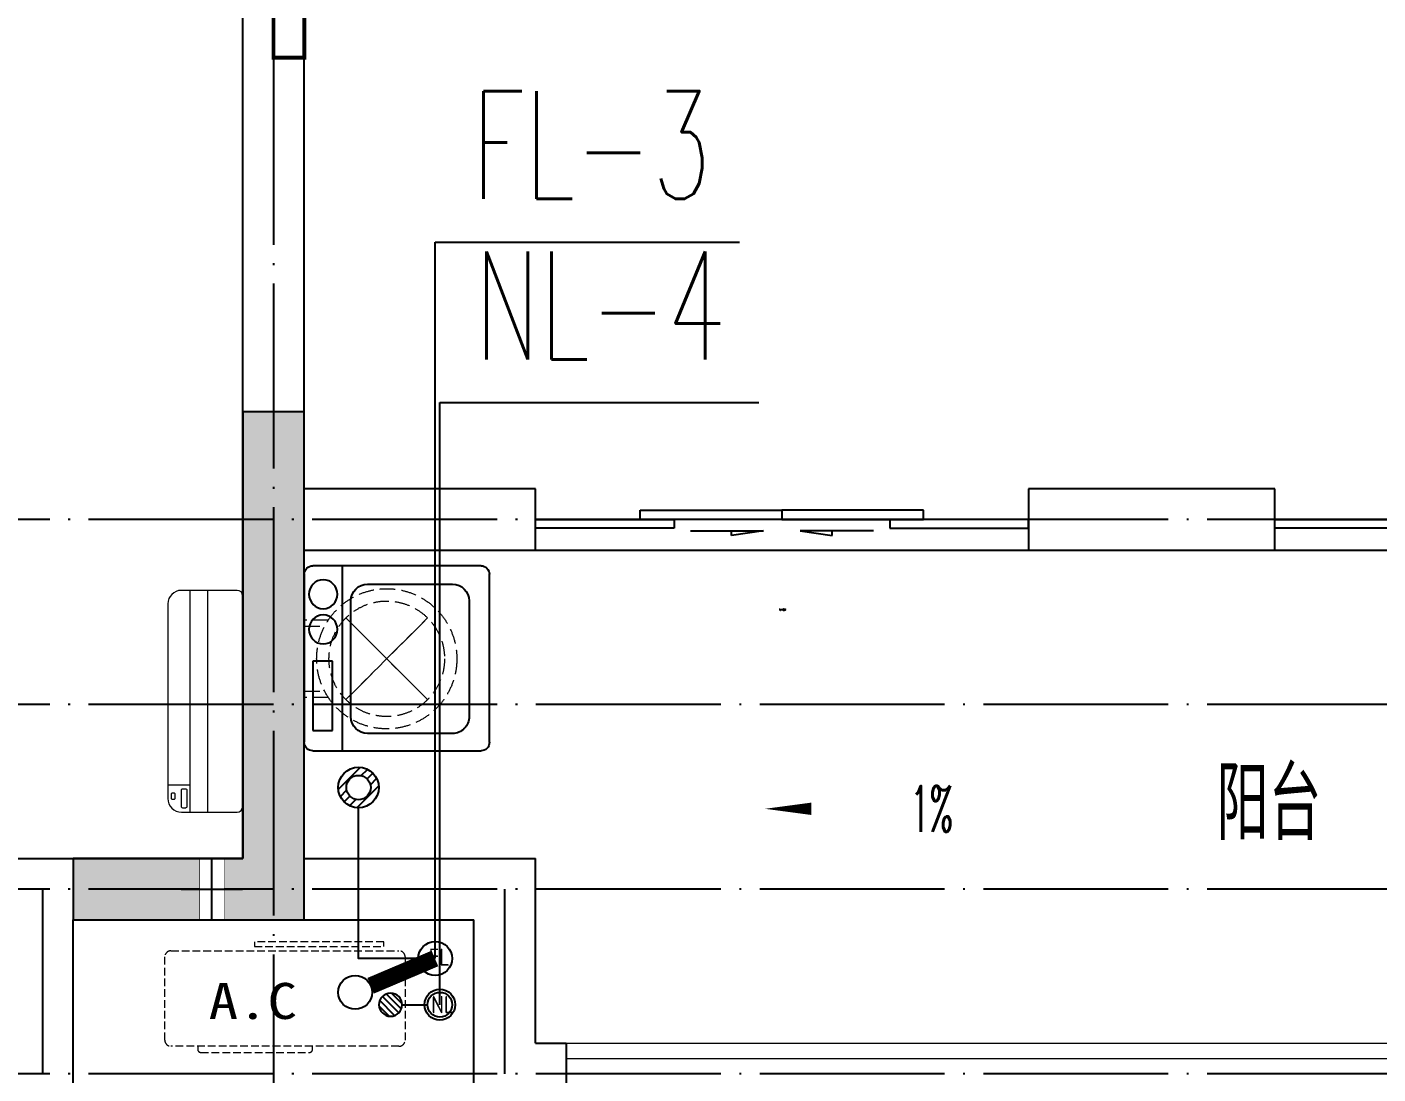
# Model space of a CAD drawing. Extents: x 27938 to 1507990, y 110129 to 923079.
# Drawn here: x 842817 to 847201, y 363824 to 367223 of the extents above; entities that cross this region are included whole.
import ezdxf

# ---------------------------------------------------------------- set-up
doc = ezdxf.new("R2010")
doc.units = 0
doc.header["$LTSCALE"] = 1000
doc.header["$MEASUREMENT"] = 0
for name, pattern in [('$1$DASH', [0.35, 0.25, -0.1]), ('DASH', [0.35, 0.25, -0.1]), ('DOTE', [2.42, 2, -0.2, 0.02, -0.2])]:
    doc.linetypes.add(name, pattern=pattern)
for name, color, linetype in [('COLUMN', 9, 'Continuous'), ('DIM_凝结', 150, 'Continuous'), ('DIM_废水', 31, 'Continuous'), ('DOTE', 1, 'Continuous'), ('EQUIP_地漏', 7, 'Continuous'), ('LVTRY', 6, 'Continuous'), ('PIPE-废水', 31, 'TG_F'), ('PUB_HATCH', 8, 'Continuous'), ('PUB_TEXT', 4, 'Continuous'), ('VPIPE-凝结', 150, 'N'), ('VPIPE-废水', 31, 'Continuous'), ('WALL', 9, 'Continuous'), ('WINDOW', 4, 'Continuous'), ('WINDOW_TEXT', 7, 'Continuous'), ('机电标识类', 1, 'Continuous')]:
    doc.layers.add(name, color=color, linetype=linetype)
for name, color, linetype, lineweight in [('EQUIP-消防', 3, 'Continuous', 20), ('平面-排水沟', 86, 'Continuous', 15), ('平面-栏杆', 135, 'Continuous', 15), ('平面-看线', 45, 'Continuous', 15), ('平面-空调室内机', 176, 'Continuous', 9), ('平面-空调预留孔', 173, 'Continuous', 15), ('空调', 76, 'Continuous', 13), ('粉刷', 251, 'Continuous', 9)]:
    doc.layers.add(name, color=color, linetype=linetype, lineweight=lineweight)
doc.styles.add('_TCH_DIM', font='SIMPLEX.shx', dxfattribs={"width": 0.7, "bigfont": 'GBCBIG.shx'})
doc.styles.add('_TCH_WINDOW', font='SIMPLEX.shx', dxfattribs={"width": 0.7, "height": 3.5, "bigfont": 'GBCBIG.shx'})
doc.styles.add('_TWT_SERIAL', font='SIMPLEX', dxfattribs={"width": 0.8, "height": 3.5, "bigfont": 'HZTXT'})
doc.styles.get("Standard").update_dxf_attribs({"font": 'gbenor.shx', "bigfont": 'gbcbig.shx'})
doc.styles.add('TG_LINETYPE', font='SIMPLEX', dxfattribs={"width": 0.8, "height": 3, "bigfont": 'HZTXT'})
doc.styles.add('房间名称', font='TSSDENG', dxfattribs={"width": 0.8, "bigfont": 'HZTXT'})
doc.styles.add('黑体', font='simhei.ttf')
doc.linetypes.add('N', pattern='A,3,-0.2,["N",Standard,S=0.25,R=0,X=-0.1,Y=-0.115],-0.2', length=3.4)
doc.linetypes.add('TG_F', pattern='A,2,-0.3,["F",TG_LINETYPE,S=0.1,R=0,X=-0.23,Y=-0.15],0', length=2.3)

# ---------------------------------------------------------------- blocks, each defined once
blk = doc.blocks.new('GDGDGDSDA')
at = {"layer": 'DOTE', "color": 0, "linetype": 'DOTE', "ltscale": 0.3}
for p, q in [((435034.6, 370658.3), (435034.8, 359558.3)), ((471334.8, 363358.3), (417334.8, 363358.3)), ((471334.8, 362758.3), (417334.8, 362758.3)), ((471334.8, 362158.3), (417334.8, 362158.3)), ((434284.8, 362158.3), (434284.8, 361558.3)), ((435784.8, 362158.3), (435784.8, 361558.3)), ((471334.8, 361558.3), (417334.8, 361558.3))]:
    blk.add_line(p, q, dxfattribs=at)
blk = doc.blocks.new('GFDGFSDFGD')
at = {"layer": 'PUB_HATCH'}
blk.add_hatch(color=256, dxfattribs=at).paths.add_polyline_path([(435666.6, 364323.7), (436416.6, 364323.7), (436416.6, 365973.7), (436216.6, 365973.7), (436216.6, 364523.7), (435666.6, 364523.7)])
at = {"layer": 'COLUMN', "color": 6}
for p, q in [((436416.6, 365973.7), (436216.6, 365973.7)), ((436216.6, 365973.7), (436216.6, 364523.7)), ((436416.6, 364323.7), (436416.6, 365973.7)), ((436216.6, 364523.7), (435666.6, 364523.7)), ((435666.6, 364523.7), (435666.6, 364323.7)), ((435666.6, 364323.7), (436416.6, 364323.7))]:
    blk.add_line(p, q, dxfattribs=at)
blk = doc.blocks.new('dongkong')
blk.add_wipeout([(-603756, 210771), (-603756, 210570.8), (-603836, 210570.8), (-603836, 210771)])
at = {"layer": '机电标识类', "color": 250, "linetype": 'DASH', "ltscale": 400}
for p, q in [((-603796, 210771), (-603796, 210570.8)), ((-603896, 210670.7), (-603696, 210670.7))]:
    blk.add_line(p, q, dxfattribs=at)
at = {"layer": '空调', "color": 6, "linetype": 'DASH', "const_width": 2}
blk.add_lwpolyline([(-603756, 210771), (-603756, 210570.8), (-603836, 210570.8), (-603836, 210771)], close=True, dxfattribs=at)
blk = doc.blocks.new('A$C001338C2')
for p, q in [((845, 303.6), (55, 303.6)), ((109.1, 214.8), (109.1, 303.6)), ((0, 248.6), (0, 22)), ((900, 22), (900, 248.6)), ((22, 0), (878, 0))]:
    blk.add_line(p, q)
at = {"lineweight": 5}
for p, q in [((900, 214.8), (0, 214.8)), ((900, 143.2), (0, 143.2))]:
    blk.add_line(p, q, dxfattribs=at)
for points in [[(73.1, 275), (56.8, 275, -0.414214), (51.3, 280.5), (51.3, 283.4, -0.414214), (56.8, 288.9), (73.1, 288.9, -0.414214), (78.6, 283.4), (78.6, 280.5, -0.414214)], [(89.2, 226.4), (22.2, 226.4, -0.414214), (16.7, 231.9), (16.7, 243.1, -0.414214), (22.2, 248.6), (89.2, 248.6, -0.414214), (94.7, 243.1), (94.7, 231.9, -0.414214)]]:
    blk.add_lwpolyline(points, format="xyb", close=True)
for centre, radius, start, end in [((55, 248.6), 55, 90, 180), ((845, 248.6), 55, 360, 90), ((22, 22), 22, 180, 270), ((878, 22), 22, 270, 360)]:
    blk.add_arc(centre, radius, start, end)
blk = doc.blocks.new('$TwtSys$00000141')
at = {"color": 1}
for p, q in [((-47.1, 3.8), (-5, 45.9)), ((-47.1, 3.8), (-5, 45.9)), ((-43.6, -17.5), (17.5, 43.6)), ((-43.6, -17.5), (17.5, 43.6)), ((-33.2, -33.2), (33.2, 33.2)), ((-33.2, -33.2), (33.2, 33.2)), ((-16.2, -43.5), (43.8, 16.4)), ((-16.2, -43.5), (43.8, 16.4)), ((5.7, -46.1), (46.1, -5.7)), ((5.7, -46.1), (46.1, -5.7))]:
    blk.add_line(p, q, dxfattribs=at)
blk.add_circle((0, 0), 47, dxfattribs=at)
blk.add_circle((0, 0), 47, dxfattribs=at)
blk = doc.blocks.new('RECTANG')
for p, q in [((1, 1), (0, 1)), ((0, 1), (0, 0)), ((1, 0), (1, 1)), ((0, 0), (1, 0))]:
    blk.add_line(p, q)
blk = doc.blocks.new('洗衣机')
at = {"layer": 'LVTRY'}
for p, q in [((3791567.4, 243472.1), (3791021, 243472.1)), ((3791116.5, 243472.1), (3791116.5, 242871.5)), ((3790993.7, 243444.5), (3790993.7, 242899.1)), ((3791199, 243412.7), (3791474.9, 243412.7)), ((3791594.6, 242899.1), (3791594.6, 243444.5)), ((3791145.1, 242982.5), (3791145.1, 243358)), ((3791528.8, 243358), (3791528.8, 242982.5)), ((3791474.9, 242927.8), (3791199, 242927.8)), ((3791021, 242871.5), (3791567.4, 242871.5))]:
    blk.add_line(p, q, dxfattribs=at)
at = {"layer": 'LVTRY', "extrusion": (0, 0, -1)}
for centre, major_axis, start_param, end_param in [((3791021, 243444.5), (0, 27.6), -1.570796, 0), ((3791567.4, 243444.5), (0, 27.6), 0, 1.570796), ((3791055.1, 243379.8), (0, 46.9), 3.141593, 9.424778), ((3791199, 243358), (0, 54.7), 4.712389, 6.283185), ((3791474.9, 243358), (0, 54.7), 0, 1.570796), ((3791055.1, 243265.7), (0, 46.9), 3.141593, 9.424778), ((3791199, 242982.5), (0, 54.7), 3.141593, 4.712389), ((3791474.9, 242982.5), (0, 54.7), 1.570796, 3.141593), ((3791021, 242899.1), (0, 27.6), 3.141593, 4.712389), ((3791567.4, 242899.1), (0, 27.6), 1.570796, 3.141593)]:
    blk.add_ellipse(centre, major_axis=major_axis, ratio=0.986385, start_param=start_param, end_param=end_param, dxfattribs=at)
at = {"layer": 'LVTRY', "xscale": 63.25620569481588, "yscale": 224.5369532744355, "zscale": 64.12934308941763, "rotation": 180}
blk.add_blockref('RECTANG', (3791085.2, 243162.4), dxfattribs=at)
blk = doc.blocks.new('$TwtSys$00000543')
for p, q in [((-93.6, -8.5), (8.5, 93.6)), ((12.5, 55), (41.7, 84.2)), ((39.9, 39.9), (66.5, 66.5)), ((-8.5, -93.6), (93.6, 8.5)), ((55, 12.5), (84.2, 41.7)), ((-84.2, -41.7), (-55, -12.5)), ((-66.5, -66.5), (-39.9, -39.9)), ((-41.7, -84.2), (-12.5, -55))]:
    blk.add_line(p, q)
for radius in [94, 56.4]:
    blk.add_circle((0, 0), radius)
blk = doc.blocks.new('dnfhfn')
at = {"linetype": '$1$DASH', "ltscale": 0.2}
for p, q in [((101.9, 495, 0), (121.9, 495, 0)), ((101.9, 417.2, 0), (101.9, 495, 0)), ((121.9, 495, 0), (121.9, 429, 0)), ((353.1, 495, 0), (333.1, 495, 0)), ((333.1, 495, 0), (333.1, 429, 0)), ((353.1, 417.2, 0), (353.1, 495, 0))]:
    blk.add_line(p, q, dxfattribs=at)
at = {"linetype": '$1$DASH', "ltscale": 0.2, "elevation": 0}
for points in [[(94.9, 360.1), (94.9, 360.1), (360.1, 94.9), (360.1, 94.9)], [(360.1, 360.1), (94.9, 94.9), (94.9, 94.9), (360.1, 360.1)]]:
    blk.add_lwpolyline(points, close=True, dxfattribs=at)
at = {"linetype": '$1$DASH', "ltscale": 0.2}
for radius in [227.5, 187.5]:
    blk.add_circle((227.5, 227.5, 0), radius, dxfattribs=at)
blk = doc.blocks.new('gsergvr')
at = {"layer": '平面-空调预留孔', "linetype": 'DASH', "ltscale": 0.1}
for p, q in [((34075.4, 17176.2), (34075.4, 17166.2)), ((34085.4, 17156.2), (34438.2, 17156.2)), ((34448.2, 17166.2), (34448.2, 17176.2))]:
    blk.add_line(p, q, dxfattribs=at)
blk.add_lwpolyline([(34679.3, 17515.3), (34259.5, 17515.3), (34259.5, 17500.2), (34679.3, 17500.2)], close=True, dxfattribs=at)
blk.add_lwpolyline([(34728.6, 17176.2), (33988.6, 17176.2, -0.414214), (33968.6, 17196.2), (33968.6, 17466.2, -0.414214), (33988.6, 17486.2), (34728.6, 17486.2, -0.414214), (34748.6, 17466.2), (34748.6, 17196.2, -0.414214)], format="xyb", close=True, dxfattribs=at)
for centre, start, end in [((34085.4, 17166.2), 180, 270), ((34438.2, 17166.2), 270, 0)]:
    blk.add_arc(centre, 10, start, end, dxfattribs=at)
at = {"layer": '平面-空调预留孔', "color": 251, "linetype": 'DASH', "ltscale": 0.1, "true_color": 0x636466, "style": '黑体', "width": 1.2}
blk.add_text('A.C', height=117.05, dxfattribs=at).set_placement((34110.9, 17264.8))
blk = doc.blocks.new('rtyryrtyeeretee')
at = {"layer": '平面-空调预留孔'}
blk.add_blockref('gsergvr', (635673.5, 326705.8), dxfattribs=at)
blk = doc.blocks.new('GDGDRGDGDRGDR')
blk.add_blockref('rtyryrtyeeretee', (-233678.3, 97240.1))
blk = doc.blocks.new('FSFSFSFSEG')
at = {"layer": 'EQUIP-消防', "const_width": 12.8}
blk.add_lwpolyline([(136866.6, 335152.5), (136466.6, 335152.5), (136466.6, 335052.5), (136866.6, 335052.5)], close=True, dxfattribs=at)
at = {"layer": 'PUB_TEXT', "color": 7, "true_color": 0xffffff, "style": '房间名称', "width": 0.8}
blk.add_text('rD', height=64.8, dxfattribs=at).set_placement((136633.7, 335069))
blk = doc.blocks.new('GHFHFHTFHCSDCS')
at = {"rotation": 89.99999999297357}
blk.add_blockref('FSFSFSFSEG', (771469.1, 230657.2), dxfattribs=at)
blk = doc.blocks.new('$DorLib2D$00000138')
at = {"color": 0, "linetype": 'Continuous'}
for p, q in [((-0.2875, 0), (-0.2875, 0.1538)), ((-0.2875, 0.1538), (0, 0.1538)), ((0, 0.1538), (0, 0)), ((0.2875, 0.1538), (0, 0.1538)), ((0.2875, 0), (0.2875, 0.1538)), ((-0.5, -0.1399), (-0.5, 0)), ((-0.5, 0), (-0.2188, 0)), ((0, 0), (-0.2875, 0)), ((-0.2188, 0), (-0.2188, -0.1399)), ((0, 0), (0.2875, 0)), ((0.2188, 0), (0.2188, -0.1399)), ((0.5, 0), (0.2188, 0)), ((0.5, 0), (0.5, -0.1946)), ((0.5, -0.1399), (0.5, 0)), ((-0.2188, -0.1399), (-0.5, -0.1399)), ((0.2188, -0.1399), (0.5, -0.1399)), ((-0.1857, -0.186), (-0.037, -0.186)), ((-0.037, -0.186), (-0.1019, -0.2583)), ((-0.1019, -0.2583), (-0.1019, -0.186)), ((0.1857, -0.186), (0.037, -0.186)), ((0.037, -0.186), (0.1019, -0.2583)), ((0.1019, -0.2583), (0.1019, -0.186))]:
    blk.add_line(p, q, dxfattribs=at)

msp = doc.modelspace()

# ---------------------------------------------------------------- linework, layer by layer
at = {"layer": 'DIM_废水'}
msp.add_line((844141.6, 366524.5), (845129.4, 366524.5), dxfattribs=at)
at = {"layer": 'VPIPE-凝结', "color": 8, "ltscale": 0.1}
for points in [[(844086.6, 364198.7), (843892.5, 364198.7), (843892.5, 364687.9)], [(844034.2, 364048.7), (844116.6, 364048.7)]]:
    msp.add_lwpolyline(points, dxfattribs=at)
at = {"layer": 'VPIPE-凝结', "color": 8}
msp.add_circle((844156.6, 364048.7), 40, dxfattribs=at)
at = {"layer": 'VPIPE-废水', "color": 8}
msp.add_circle((844141.6, 364198.7), 55, dxfattribs=at)
at = {"layer": 'WALL', "color": 8}
msp.add_line((844266.6, 363723.7), (844266.6, 363823.7), dxfattribs=at)
at = {"layer": '平面-栏杆', "color": 8}
msp.add_lwpolyline([(844566.6, 363873.7), (849216.6, 363873.7)], dxfattribs=at)
at = {"layer": '平面-看线', "color": 8}
msp.add_lwpolyline([(844566.6, 363923.7), (849216.6, 363923.7)], dxfattribs=at)

# ---------------------------------------------------------------- block references
at = {"color": 8}
for name in ['GFDGFSDFGD', 'GHFHFHTFHCSDCS']:
    msp.add_blockref(name, (407300, 0), dxfattribs=at)
at = {"layer": 'DOTE', "color": 169}
msp.add_blockref('GDGDGDSDA', (408581.8, 2265.4), dxfattribs=at)
at = {"layer": 'EQUIP_地漏', "color": 8, "xscale": 0.7000000000000001, "yscale": 0.7000000000000001, "zscale": 0.7000000000000001}
msp.add_blockref('$TwtSys$00000543', (843892.5, 364753.7), dxfattribs=at)
at = {"layer": 'EQUIP_地漏', "color": 8, "xscale": 0.8, "yscale": -0.8, "zscale": 0.8, "rotation": 179.999999999993}
msp.add_blockref('$TwtSys$00000141', (843996.6, 364048.7), dxfattribs=at)
at = {"layer": '平面-空调预留孔', "color": 8, "rotation": 89.99999999999304}
msp.add_blockref('dnfhfn', (844211.7, 364944.1, 0), dxfattribs=at)
at = {"layer": '平面-空调预留孔', "color": 8, "xscale": 0.800000000046565, "yscale": 0.800000000046565, "zscale": 0.800000000046565, "rotation": 90.00000023343017}
msp.add_blockref('A$C001338C2', (843516.4, 364673.7), dxfattribs=at)
at = {"layer": '粉刷', "color": 8}
msp.add_blockref('洗衣机', (-2947277.2, 122001.3), dxfattribs=at)

# ---------------------------------------------------------------- texts
at = {"layer": 'DIM_废水', "color": 7, "style": '_TWT_SERIAL', "width": 0.64}
msp.add_text('FL-3', height=350, dxfattribs=at).set_placement((844259.4, 366664.5))

# ---------------------------------------------------------------- next in the draw order: block references
at = {"layer": '平面-空调室内机', "color": 8, "ltscale": 0.3, "xscale": -1, "rotation": 180}
msp.add_blockref('dongkong', (1447212.5, 575094.5), dxfattribs=at)

# ---------------------------------------------------------------- next in the draw order: block references
at = {"color": 8}
msp.add_blockref('GDGDRGDGDRGDR', (407300, -77208.4), dxfattribs=at)

# ---------------------------------------------------------------- next in the draw order: linework, layer by layer
at = {"layer": 'DIM_凝结'}
for p, q in [((844156.6, 364048.7), (844156.6, 366003.6)), ((844156.6, 366003.6), (845192.4, 366003.6))]:
    msp.add_line(p, q, dxfattribs=at)
at = {"layer": 'DIM_废水'}
msp.add_line((844141.6, 364198.7), (844141.6, 366524.5), dxfattribs=at)
at = {"layer": 'PIPE-废水', "ltscale": 0.5, "const_width": 55}
msp.add_lwpolyline([(844140.6, 364198.7), (843932.2, 364110.2)], dxfattribs=at)
at = {"layer": 'VPIPE-凝结'}
msp.add_circle((844156.6, 364048.7), 50, dxfattribs=at)
at = {"layer": 'VPIPE-废水'}
for centre in [(844141.6, 364198.7), (843881.6, 364088.7)]:
    msp.add_circle(centre, 55, dxfattribs=at)
at = {"layer": 'WALL', "color": 8}
for p, q in [((843716.6, 365723.7), (843716.6, 368723.7)), ((843516.6, 365623.7), (843516.6, 368523.7)), ((844466.7, 365723.7), (843716.6, 365723.7)), ((844466.7, 365523.7), (844466.7, 365723.7)), ((846866.6, 365723.7), (846066.7, 365723.7)), ((846066.7, 365723.7), (846066.7, 365523.7)), ((846866.6, 365523.7), (846866.6, 365723.7)), ((843516.6, 364523.7), (843516.6, 365623.7)), ((843716.6, 365523.7), (844466.7, 365523.7)), ((843716.6, 364523.7), (843716.6, 365523.7)), ((846066.7, 365523.7), (846866.6, 365523.7)), ((842766.6, 364523.7), (843516.6, 364523.7)), ((843716.6, 364523.7), (844466.6, 364523.7)), ((844466.6, 363923.7), (844466.6, 364523.7)), ((842966.6, 364323.7), (843616.6, 364323.7)), ((842966.6, 363723.7), (842966.6, 364323.7)), ((843616.6, 364323.7), (844266.6, 364323.7)), ((844266.6, 363823.7), (844266.6, 364323.7)), ((844466.6, 363923.7), (844566.6, 363923.7)), ((844566.6, 363923.7), (844566.6, 363723.7))]:
    msp.add_line(p, q, dxfattribs=at)
at = {"layer": 'WINDOW', "color": 8}
for p, q in [((844466.7, 365523.7), (846066.7, 365523.7)), ((846866.6, 365523.7), (848966.6, 365523.7))]:
    msp.add_line(p, q, dxfattribs=at)
at = {"layer": '平面-排水沟', "color": 8}
msp.add_lwpolyline([(845633.4, 364684.6, 0, 0, 0), (845211.9, 364684.6, 0, 40, 0), (845361.9, 364684.6, 0, 0, 0)], format="xyseb", dxfattribs=at)

# ---------------------------------------------------------------- next in the draw order: block references
at = {"layer": 'WINDOW', "color": 8}
ref = msp.add_blockref('$DorLib2D$00000138', (845266.7, 365623.7), dxfattribs=dict(at, xscale=1600, yscale=200, zscale=1600, rotation=1.055716874123975e-09))
ref.add_attrib('A', 'TLM1623', (845257.6, 365328.2), dxfattribs={"layer": 'WINDOW_TEXT', "color": 8, "ltscale": 0.5, "height": 5.95, "rotation": 0, "style": '_TCH_WINDOW', "width": 0.494118})
ref = msp.add_blockref('$DorLib2D$00000138', (847916.6, 365623.7), dxfattribs=dict(at, xscale=2100, yscale=200, zscale=2100, rotation=1.055716874123975e-09))
ref.add_attrib('A', 'TLM2123', (847907.5, 365328.2), dxfattribs={"layer": 'WINDOW_TEXT', "color": 8, "ltscale": 0.5, "height": 5.95, "rotation": 0, "style": '_TCH_WINDOW', "width": 0.494118})

# ---------------------------------------------------------------- next in the draw order: texts
at = {"layer": 'DIM_凝结', "color": 7, "style": '_TWT_SERIAL', "width": 0.64}
msp.add_text('NL-4', height=350, dxfattribs=at).set_placement((844269.1, 366143.6))
at = {"layer": 'PUB_TEXT', "color": 8}
for s, height, p in [('阳台', 236.31, (846677.1, 364583)), ('FL', 56, (844120.3, 364174.9)), ('NL', 56, (844128.6, 364020.7))]:
    msp.add_text(s, height=height, dxfattribs=at).set_placement(p)
at = {"layer": '平面-排水沟', "color": 7, "style": '_TCH_DIM', "width": 0.494118}
msp.add_text('1%', height=148.75, dxfattribs=at).set_placement((845683.4, 364610.3))

doc.saveas('drawing.dxf')
